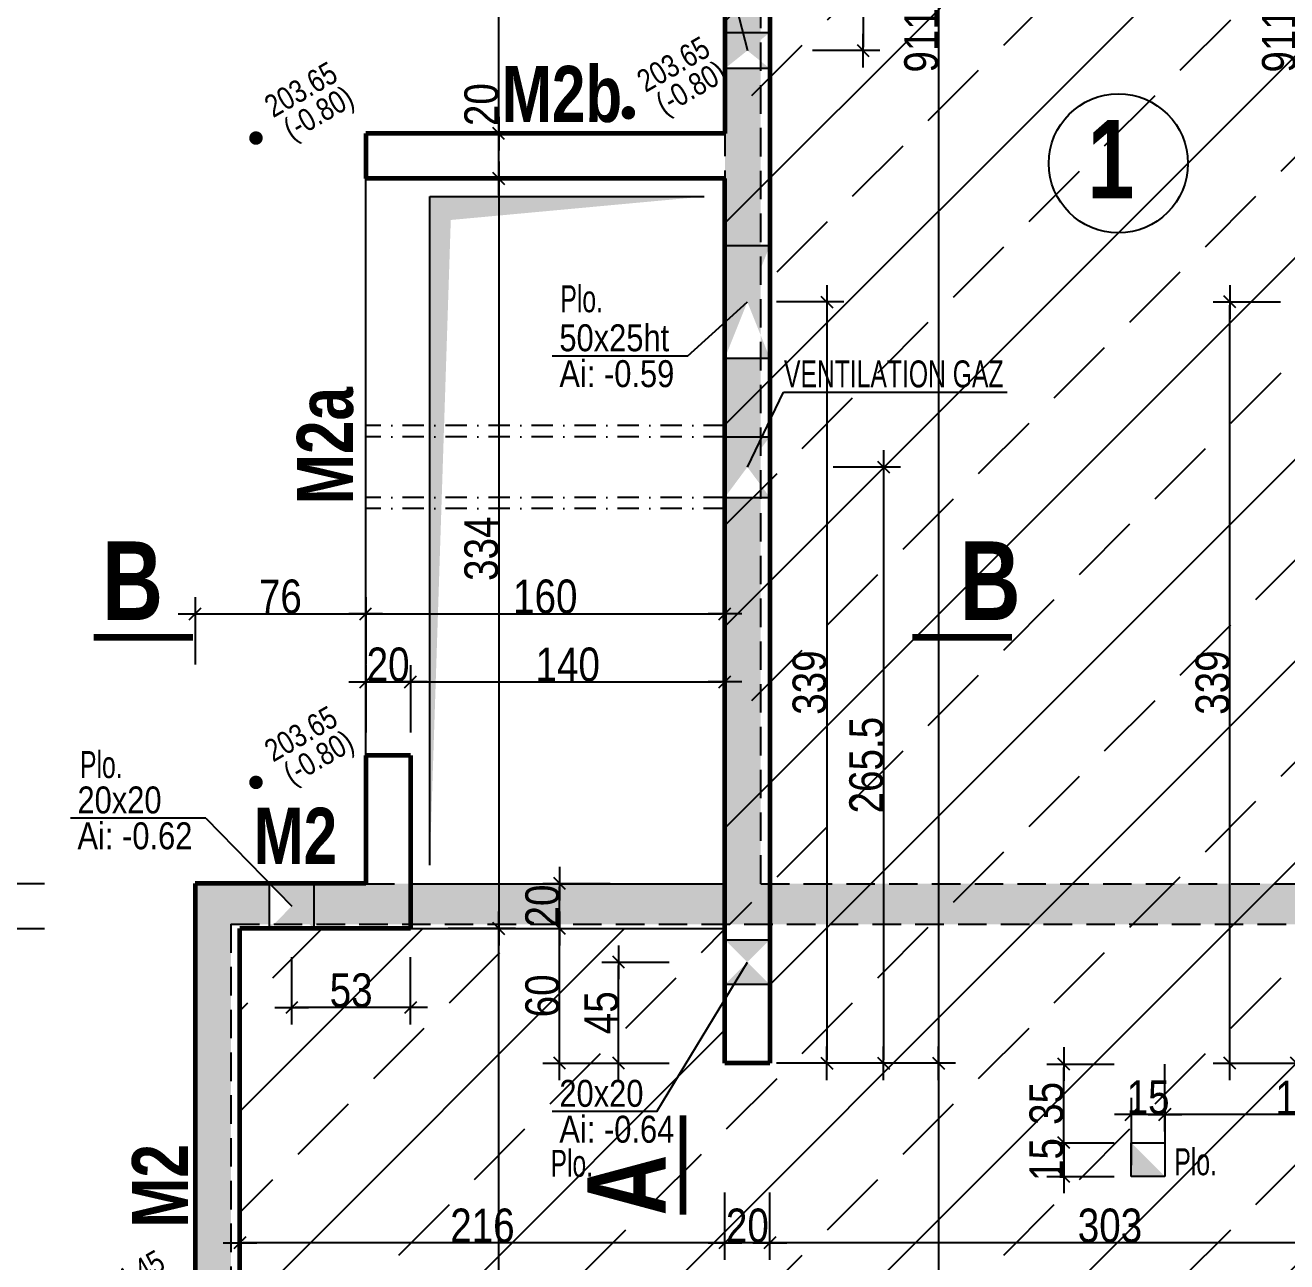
# Model space of a CAD drawing. Header units: centimetres. Extents: x 38820 to 82487, y -36363 to -12804.
# Drawn here: x 47631 to 48193, y -24452 to -23901 of the extents above; entities that cross this region are included whole.
import ezdxf
from ezdxf.enums import TextEntityAlignment as Align

# ---------------------------------------------------------------- set-up
doc = ezdxf.new("R2010")
doc.units = ezdxf.units.CM
doc.header["$LTSCALE"] = 0.5
doc.linetypes.add('CACHEX2', pattern=[19.05, 12.7, -6.35])
doc.linetypes.add('TIRETPT2', pattern=[12.7, 6.35, -3.175, 0, -3.175])
doc.layers.get('DEFPOINTS').update_dxf_attribs({"linetype": 'CONTINUOUS'})
for name, color, linetype in [('01_cote_gen', 4, 'CONTINUOUS'), ('01_linteaux', 2, 'CONTINUOUS'), ('01_murs_sup', 2, 'CACHEX2'), ('01_poch_BN', 9, 'CONTINUOUS'), ('01_resv', 32, 'CONTINUOUS'), ('01_texte', 230, 'CONTINUOUS'), ('AA_COTES', 2, 'CONTINUOUS')]:
    doc.layers.add(name, color=color, linetype=linetype)
doc.layers.add('01_murs_coup', color=5, linetype='CONTINUOUS', lineweight=60)
doc.styles.add('Arial Narrow', font='ARIALN.TTF')
doc.styles.add('impact', font='impact.ttf')
doc.styles.add('MATTE_TXT', font='arial.ttf')
doc.styles.add('STYLE2', font='ARIALN.TTF')
doc.dimstyles.new('JB50', dxfattribs={"dimscale": 0.1, "dimtxt": 150, "dimasz": 15, "dimexe": 0.1, "dimexo": 0.1, "dimgap": 0.09, "dimtad": 1, "dimdec": 1, "dimdsep": 46, "dimtxsty": 'STYLE2', "dimblk1": 'BOND_G', "dimblk2": 'BOND_D', "dimsah": 1, "dimcen": 1.5, "dimdle": 0.01, "dimse1": 1, "dimse2": 1, "dimclrd": 4, "dimclre": 2, "dimclrt": 6, "dimazin": 2, "dimtfac": 2.333333, "dimtdec": 1, "dimtix": 1, "dimtmove": 2, "dimatfit": 3, "dimldrblk": 'BOND_G', "dimfxl": 1, "dimtolj": 1, "dimtzin": 0, "dimarcsym": 0})

# ---------------------------------------------------------------- blocks, each defined once
blk = doc.blocks.new('BOND_G')
at = {"layer": 'AA_COTES', "color": 0}
for p, q in [((0, -5), (0, 15)), ((5, 0), (-5, 0)), ((1.77, 1.77), (-1.77, -1.77))]:
    blk.add_line(p, q, dxfattribs=at)
blk = doc.blocks.new('BOND_D')
at = {"layer": 'AA_COTES', "color": 0}
for p, q in [((0, 5), (0, -15)), ((5, 0), (-5, 0)), ((-1.77, -1.77), (1.77, 1.77))]:
    blk.add_line(p, q, dxfattribs=at)
blk = doc.blocks.new('*D758')
at = {"layer": '01_cote_gen', "color": 4, "lineweight": -2, "transparency": 16777216}
blk.add_line((48264.13, -24443.32), (47964.14, -24443.32), dxfattribs=at)
at = {"layer": 'DEFPOINTS', "color": 0}
for p in [(47962.64, -24363.31), (48265.63, -24363.31), (47962.64, -24443.32)]:
    blk.add_point(p, dxfattribs=at)
at = {"layer": '01_cote_gen', "color": 4, "lineweight": -2, "transparency": 16777216, "xscale": 1.5, "yscale": 1.5, "zscale": 1.5, "rotation": 180}
blk.add_blockref('BOND_D', (47962.64, -24443.32), dxfattribs=at)
at = {"layer": '01_cote_gen', "color": 4, "lineweight": -2, "transparency": 16777216, "xscale": 1.5, "yscale": 1.5, "zscale": 1.5}
blk.add_blockref('BOND_G', (48265.63, -24443.32), dxfattribs=at)
at = {"layer": '01_cote_gen', "color": 6, "transparency": 16777216, "insert": (48114.13, -24435.65), "char_height": 15, "attachment_point": 5, "style": 'STYLE2'}
blk.add_mtext('\\A1;303', dxfattribs=at)
blk = doc.blocks.new('*D759')
at = {"layer": '01_cote_gen', "color": 4, "lineweight": -2, "transparency": 16777216}
blk.add_line((47961.14, -24443.32), (47944.14, -24443.32), dxfattribs=at)
at = {"layer": 'DEFPOINTS', "color": 0}
for p in [(47942.64, -24363.31), (47962.64, -24363.31), (47942.64, -24443.32)]:
    blk.add_point(p, dxfattribs=at)
at = {"layer": '01_cote_gen', "color": 4, "lineweight": -2, "transparency": 16777216, "xscale": 1.5, "yscale": 1.5, "zscale": 1.5, "rotation": 180}
blk.add_blockref('BOND_D', (47942.64, -24443.32), dxfattribs=at)
at = {"layer": '01_cote_gen', "color": 4, "lineweight": -2, "transparency": 16777216, "xscale": 1.5, "yscale": 1.5, "zscale": 1.5}
blk.add_blockref('BOND_G', (47962.64, -24443.32), dxfattribs=at)
at = {"layer": '01_cote_gen', "color": 6, "transparency": 16777216, "insert": (47952.64, -24435.65), "char_height": 15, "attachment_point": 5, "style": 'STYLE2'}
blk.add_mtext('\\A1;20', dxfattribs=at)
blk = doc.blocks.new('*D760')
at = {"layer": '01_cote_gen', "color": 4, "lineweight": -2, "transparency": 16777216}
blk.add_line((47941.14, -24443.32), (47728.14, -24443.32), dxfattribs=at)
at = {"layer": 'DEFPOINTS', "color": 0}
for p in [(47942.64, -24363.31), (47726.64, -24424.22), (47726.64, -24443.32)]:
    blk.add_point(p, dxfattribs=at)
at = {"layer": '01_cote_gen', "color": 4, "lineweight": -2, "transparency": 16777216, "xscale": 1.5, "yscale": 1.5, "zscale": 1.5, "rotation": 180}
blk.add_blockref('BOND_D', (47726.64, -24443.32), dxfattribs=at)
at = {"layer": '01_cote_gen', "color": 4, "lineweight": -2, "transparency": 16777216, "xscale": 1.5, "yscale": 1.5, "zscale": 1.5}
blk.add_blockref('BOND_G', (47942.64, -24443.32), dxfattribs=at)
at = {"layer": '01_cote_gen', "color": 6, "transparency": 16777216, "insert": (47834.64, -24435.65), "char_height": 15, "attachment_point": 5, "style": 'STYLE2'}
blk.add_mtext('\\A1;216', dxfattribs=at)
blk = doc.blocks.new('*D794')
at = {"layer": '01_cote_gen', "color": 4, "lineweight": -2, "transparency": 16777216}
blk.add_line((47556, -24990.87), (47556, -24284.89), dxfattribs=at)
at = {"layer": 'DEFPOINTS', "color": 0}
for p in [(47556, -24283.39), (47706.64, -24283.39), (47579.4, -24992.37)]:
    blk.add_point(p, dxfattribs=at)
at = {"layer": '01_cote_gen', "color": 4, "lineweight": -2, "transparency": 16777216, "xscale": 1.5, "yscale": 1.5, "zscale": 1.5}
for name, p, rotation in [('BOND_D', (47556, -24283.39), 90), ('BOND_G', (47556, -24992.37), 270)]:
    blk.add_blockref(name, p, dxfattribs=dict(at, rotation=rotation))
at = {"layer": '01_cote_gen', "color": 6, "transparency": 16777216, "insert": (47548.33, -24637.88), "char_height": 15, "attachment_point": 5, "rotation": 90, "style": 'STYLE2'}
blk.add_mtext('\\A1;709', dxfattribs=at)
blk = doc.blocks.new('*D795')
at = {"layer": '01_cote_gen', "color": 4, "lineweight": -2, "transparency": 16777216}
blk.add_line((47556, -24281.81), (47556, -23950.81), dxfattribs=at)
at = {"layer": 'DEFPOINTS', "color": 0}
for p in [(47556, -23949.31), (47823.5, -23949.31), (47802.64, -24283.31)]:
    blk.add_point(p, dxfattribs=at)
at = {"layer": '01_cote_gen', "color": 4, "lineweight": -2, "transparency": 16777216, "xscale": 1.5, "yscale": 1.5, "zscale": 1.5}
for name, p, rotation in [('BOND_D', (47556, -23949.31), 90), ('BOND_G', (47556, -24283.31), 270)]:
    blk.add_blockref(name, p, dxfattribs=dict(at, rotation=rotation))
at = {"layer": '01_cote_gen', "color": 6, "transparency": 16777216, "insert": (47548.33, -24116.31), "char_height": 15, "attachment_point": 5, "rotation": 90, "style": 'STYLE2'}
blk.add_mtext('\\A1;334', dxfattribs=at)
blk = doc.blocks.new('*D797')
at = {"layer": '01_cote_gen', "color": 4, "lineweight": -2, "transparency": 16777216}
blk.add_line((47841.87, -24990.87), (47841.87, -24304.81), dxfattribs=at)
at = {"layer": 'DEFPOINTS', "color": 0}
for p in [(47802.64, -24303.31), (47841.87, -24303.31), (47835.89, -24992.37)]:
    blk.add_point(p, dxfattribs=at)
at = {"layer": '01_cote_gen', "color": 4, "lineweight": -2, "transparency": 16777216, "xscale": 1.5, "yscale": 1.5, "zscale": 1.5}
for name, p, rotation in [('BOND_D', (47841.87, -24303.31), 90), ('BOND_G', (47841.87, -24992.37), 270)]:
    blk.add_blockref(name, p, dxfattribs=dict(at, rotation=rotation))
at = {"layer": '01_cote_gen', "color": 6, "transparency": 16777216, "insert": (47834.2, -24647.84), "char_height": 15, "attachment_point": 5, "rotation": 90, "style": 'STYLE2'}
blk.add_mtext('\\A1;689.1', dxfattribs=at)
blk = doc.blocks.new('*D798')
at = {"layer": '01_cote_gen', "color": 4, "lineweight": -2, "transparency": 16777216}
blk.add_line((47841.87, -23967.81), (47841.87, -23950.81), dxfattribs=at)
at = {"layer": 'DEFPOINTS', "color": 0}
for p in [(47841.87, -23949.31), (47872.64, -23949.31), (47872.64, -23969.31)]:
    blk.add_point(p, dxfattribs=at)
at = {"layer": '01_cote_gen', "color": 4, "lineweight": -2, "transparency": 16777216, "xscale": 1.5, "yscale": 1.5, "zscale": 1.5}
for name, p, rotation in [('BOND_D', (47841.87, -23949.31), 90), ('BOND_G', (47841.87, -23969.31), 270)]:
    blk.add_blockref(name, p, dxfattribs=dict(at, rotation=rotation))
at = {"layer": '01_cote_gen', "color": 6, "transparency": 16777216, "insert": (47834.2, -23936.43), "char_height": 15, "attachment_point": 5, "rotation": 90, "style": 'STYLE2'}
blk.add_mtext('\\A1;20', dxfattribs=at)
blk = doc.blocks.new('*D799')
at = {"layer": '01_cote_gen', "color": 4, "lineweight": -2, "transparency": 16777216}
blk.add_line((47841.87, -23970.81), (47841.87, -24301.81), dxfattribs=at)
at = {"layer": 'DEFPOINTS', "color": 0}
for p in [(47821.28, -23969.31), (47834.37, -24303.31), (47841.87, -24303.31)]:
    blk.add_point(p, dxfattribs=at)
at = {"layer": '01_cote_gen', "color": 4, "lineweight": -2, "transparency": 16777216, "xscale": 1.5, "yscale": 1.5, "zscale": 1.5}
for name, p, rotation in [('BOND_G', (47841.87, -23969.31), 90), ('BOND_D', (47841.87, -24303.31), 270)]:
    blk.add_blockref(name, p, dxfattribs=dict(at, rotation=rotation))
at = {"layer": '01_cote_gen', "color": 6, "transparency": 16777216, "insert": (47834.2, -24134.18), "char_height": 15, "attachment_point": 5, "rotation": 90, "style": 'STYLE2'}
blk.add_mtext('\\A1;334', dxfattribs=at)
blk = doc.blocks.new('*D800')
at = {"layer": '01_cote_gen', "color": 4, "lineweight": -2, "transparency": 16777216}
blk.add_line((47617.15, -24301.81), (47617.15, -24284.81), dxfattribs=at)
at = {"layer": 'DEFPOINTS', "color": 0}
for p in [(47617.15, -24283.31), (47750.94, -24283.31), (47764.64, -24303.31)]:
    blk.add_point(p, dxfattribs=at)
at = {"layer": '01_cote_gen', "color": 4, "lineweight": -2, "transparency": 16777216, "xscale": 1.5, "yscale": 1.5, "zscale": 1.5}
for name, p, rotation in [('BOND_D', (47617.15, -24283.31), 90), ('BOND_G', (47617.15, -24303.31), 270)]:
    blk.add_blockref(name, p, dxfattribs=dict(at, rotation=rotation))
at = {"layer": '01_cote_gen', "color": 6, "transparency": 16777216, "insert": (47609.48, -24293.31), "char_height": 15, "attachment_point": 5, "rotation": 90, "style": 'STYLE2'}
blk.add_mtext('\\A1;20', dxfattribs=at)
blk = doc.blocks.new('*D801')
at = {"layer": '01_cote_gen', "color": 4, "lineweight": -2, "transparency": 16777216}
blk.add_line((47869.02, -24361.81), (47869.02, -24304.81), dxfattribs=at)
at = {"layer": 'DEFPOINTS', "color": 0}
for p in [(47864.37, -24303.31), (47869.02, -24303.31), (47942.64, -24363.31)]:
    blk.add_point(p, dxfattribs=at)
at = {"layer": '01_cote_gen', "color": 4, "lineweight": -2, "transparency": 16777216, "xscale": 1.5, "yscale": 1.5, "zscale": 1.5}
for name, p, rotation in [('BOND_D', (47869.02, -24303.31), 90), ('BOND_G', (47869.02, -24363.31), 270)]:
    blk.add_blockref(name, p, dxfattribs=dict(at, rotation=rotation))
at = {"layer": '01_cote_gen', "color": 6, "transparency": 16777216, "insert": (47861.35, -24333.31), "char_height": 15, "attachment_point": 5, "rotation": 90, "style": 'STYLE2'}
blk.add_mtext('\\A1;60', dxfattribs=at)
blk = doc.blocks.new('*D803')
at = {"layer": '01_cote_gen', "color": 4, "lineweight": -2, "transparency": 16777216}
blk.add_line((48037.76, -23453.81), (48037.76, -24361.81), dxfattribs=at)
at = {"layer": 'DEFPOINTS', "color": 0}
for p in [(48015.26, -23452.31), (47962.64, -24363.31), (48037.76, -24363.31)]:
    blk.add_point(p, dxfattribs=at)
at = {"layer": '01_cote_gen', "color": 4, "lineweight": -2, "transparency": 16777216, "xscale": 1.5, "yscale": 1.5, "zscale": 1.5}
for name, p, rotation in [('BOND_G', (48037.76, -23452.31), 90), ('BOND_D', (48037.76, -24363.31), 270)]:
    blk.add_blockref(name, p, dxfattribs=dict(at, rotation=rotation))
at = {"layer": '01_cote_gen', "color": 6, "transparency": 16777216, "insert": (48030.09, -23907.81), "char_height": 15, "attachment_point": 5, "rotation": 90, "style": 'STYLE2'}
blk.add_mtext('\\A1;911', dxfattribs=at)
blk = doc.blocks.new('*D804')
at = {"layer": '01_cote_gen', "color": 4, "lineweight": -2, "transparency": 16777216}
blk.add_line((48037.76, -24364.81), (48037.76, -24990.87), dxfattribs=at)
at = {"layer": 'DEFPOINTS', "color": 0}
for p in [(48015.26, -24363.31), (48015.26, -24992.37), (48037.76, -24992.37)]:
    blk.add_point(p, dxfattribs=at)
at = {"layer": '01_cote_gen', "color": 4, "lineweight": -2, "transparency": 16777216, "xscale": 1.5, "yscale": 1.5, "zscale": 1.5}
for name, p, rotation in [('BOND_G', (48037.76, -24363.31), 90), ('BOND_D', (48037.76, -24992.37), 270)]:
    blk.add_blockref(name, p, dxfattribs=dict(at, rotation=rotation))
at = {"layer": '01_cote_gen', "color": 6, "transparency": 16777216, "insert": (48030.09, -24677.84), "char_height": 15, "attachment_point": 5, "rotation": 90, "style": 'STYLE2'}
blk.add_mtext('\\A1;629.1', dxfattribs=at)
blk = doc.blocks.new('*D805')
at = {"layer": '01_cote_gen', "color": 4, "lineweight": -2, "transparency": 16777216}
blk.add_line((48197.13, -24361.81), (48197.13, -23453.81), dxfattribs=at)
at = {"layer": 'DEFPOINTS', "color": 0}
for p in [(48197.13, -23452.31), (48236.53, -23452.31), (48265.63, -24363.31)]:
    blk.add_point(p, dxfattribs=at)
at = {"layer": '01_cote_gen', "color": 4, "lineweight": -2, "transparency": 16777216, "xscale": 1.5, "yscale": 1.5, "zscale": 1.5}
for name, p, rotation in [('BOND_D', (48197.13, -23452.31), 90), ('BOND_G', (48197.13, -24363.31), 270)]:
    blk.add_blockref(name, p, dxfattribs=dict(at, rotation=rotation))
at = {"layer": '01_cote_gen', "color": 6, "transparency": 16777216, "insert": (48189.46, -23907.81), "char_height": 15, "attachment_point": 5, "rotation": 90, "style": 'STYLE2'}
blk.add_mtext('\\A1;911', dxfattribs=at)
blk = doc.blocks.new('*D903')
at = {"layer": '01_cote_gen', "color": 4, "lineweight": -2, "transparency": 16777216}
blk.add_line((47784.14, -24193.48), (47801.14, -24193.48), dxfattribs=at)
at = {"layer": 'DEFPOINTS', "color": 0}
for p in [(47782.64, -24185.7), (47802.64, -24193.48), (47802.64, -24290.99)]:
    blk.add_point(p, dxfattribs=at)
at = {"layer": '01_cote_gen', "color": 4, "lineweight": -2, "transparency": 16777216, "xscale": 1.5, "yscale": 1.5, "zscale": 1.5, "rotation": 180}
blk.add_blockref('BOND_G', (47782.64, -24193.48), dxfattribs=at)
at = {"layer": '01_cote_gen', "color": 4, "lineweight": -2, "transparency": 16777216, "xscale": 1.5, "yscale": 1.5, "zscale": 1.5}
blk.add_blockref('BOND_D', (47802.64, -24193.48), dxfattribs=at)
at = {"layer": '01_cote_gen', "color": 6, "transparency": 16777216, "insert": (47792.64, -24185.81), "char_height": 15, "attachment_point": 5, "style": 'STYLE2'}
blk.add_mtext('\\A1;20', dxfattribs=at)
blk = doc.blocks.new('*D904')
at = {"layer": '01_cote_gen', "color": 4, "lineweight": -2, "transparency": 16777216}
blk.add_line((47804.14, -24193.48), (47941.13, -24193.48), dxfattribs=at)
at = {"layer": 'DEFPOINTS', "color": 0}
for p in [(47942.63, -24193.48), (47802.64, -24200.98), (47942.63, -24207.02)]:
    blk.add_point(p, dxfattribs=at)
at = {"layer": '01_cote_gen', "color": 4, "lineweight": -2, "transparency": 16777216, "xscale": 1.5, "yscale": 1.5, "zscale": 1.5, "rotation": 180}
blk.add_blockref('BOND_G', (47802.64, -24193.48), dxfattribs=at)
at = {"layer": '01_cote_gen', "color": 4, "lineweight": -2, "transparency": 16777216, "xscale": 1.5, "yscale": 1.5, "zscale": 1.5}
blk.add_blockref('BOND_D', (47942.63, -24193.48), dxfattribs=at)
at = {"layer": '01_cote_gen', "color": 6, "transparency": 16777216, "insert": (47872.63, -24185.81), "char_height": 15, "attachment_point": 5, "style": 'STYLE2'}
blk.add_mtext('\\A1;140', dxfattribs=at)
blk = doc.blocks.new('*D905')
at = {"layer": '01_cote_gen', "color": 4, "lineweight": -2, "transparency": 16777216}
blk.add_line((47708.14, -24163.2), (47781.14, -24163.2), dxfattribs=at)
at = {"layer": 'DEFPOINTS', "color": 0}
for p in [(47782.64, -24163.2), (47782.64, -24541.24), (47706.64, -24605)]:
    blk.add_point(p, dxfattribs=at)
at = {"layer": '01_cote_gen', "color": 4, "lineweight": -2, "transparency": 16777216, "xscale": 1.5, "yscale": 1.5, "zscale": 1.5, "rotation": 180}
blk.add_blockref('BOND_G', (47706.64, -24163.2), dxfattribs=at)
at = {"layer": '01_cote_gen', "color": 4, "lineweight": -2, "transparency": 16777216, "xscale": 1.5, "yscale": 1.5, "zscale": 1.5}
blk.add_blockref('BOND_D', (47782.64, -24163.2), dxfattribs=at)
at = {"layer": '01_cote_gen', "color": 6, "transparency": 16777216, "insert": (47744.64, -24155.53), "char_height": 15, "attachment_point": 5, "style": 'STYLE2'}
blk.add_mtext('\\A1;76', dxfattribs=at)
blk = doc.blocks.new('*D948')
at = {"layer": '01_cote_gen', "color": 4, "lineweight": -2, "transparency": 16777216}
blk.add_line((47869.02, -24301.81), (47869.02, -24284.81), dxfattribs=at)
at = {"layer": 'DEFPOINTS', "color": 0}
for p in [(47639.65, -24283.31), (47869.02, -24283.31), (47639.65, -24303.31)]:
    blk.add_point(p, dxfattribs=at)
at = {"layer": '01_cote_gen', "color": 4, "lineweight": -2, "transparency": 16777216, "xscale": 1.5, "yscale": 1.5, "zscale": 1.5}
for name, p, rotation in [('BOND_D', (47869.02, -24283.31), 90), ('BOND_G', (47869.02, -24303.31), 270)]:
    blk.add_blockref(name, p, dxfattribs=dict(at, rotation=rotation))
at = {"layer": '01_cote_gen', "color": 6, "transparency": 16777216, "insert": (47861.35, -24293.31), "char_height": 15, "attachment_point": 5, "rotation": 90, "style": 'STYLE2'}
blk.add_mtext('\\A1;20', dxfattribs=at)
blk = doc.blocks.new('*D957')
at = {"layer": '01_cote_gen', "color": 4, "lineweight": -2, "transparency": 16777216}
blk.add_line((47586.9, -24281.81), (47586.9, -24227.81), dxfattribs=at)
at = {"layer": 'DEFPOINTS', "color": 0}
for p in [(47586.9, -24226.31), (47782.64, -24226.31), (47639.65, -24283.31)]:
    blk.add_point(p, dxfattribs=at)
at = {"layer": '01_cote_gen', "color": 4, "lineweight": -2, "transparency": 16777216, "xscale": 1.5, "yscale": 1.5, "zscale": 1.5}
for name, p, rotation in [('BOND_D', (47586.9, -24226.31), 90), ('BOND_G', (47586.9, -24283.31), 270)]:
    blk.add_blockref(name, p, dxfattribs=dict(at, rotation=rotation))
at = {"layer": '01_cote_gen', "color": 6, "transparency": 16777216, "insert": (47579.27, -24254.81), "char_height": 15, "attachment_point": 5, "rotation": 90, "style": 'STYLE2'}
blk.add_mtext('\\A1;57', dxfattribs=at)
blk = doc.blocks.new('*D958')
at = {"layer": '01_cote_gen', "color": 4, "lineweight": -2, "transparency": 16777216}
blk.add_line((47586.9, -24224.81), (47586.9, -23970.81), dxfattribs=at)
at = {"layer": 'DEFPOINTS', "color": 0}
for p in [(47586.9, -23969.31), (47782.64, -23969.31), (47782.64, -24226.31)]:
    blk.add_point(p, dxfattribs=at)
at = {"layer": '01_cote_gen', "color": 4, "lineweight": -2, "transparency": 16777216, "xscale": 1.5, "yscale": 1.5, "zscale": 1.5}
for name, p, rotation in [('BOND_D', (47586.9, -23969.31), 90), ('BOND_G', (47586.9, -24226.31), 270)]:
    blk.add_blockref(name, p, dxfattribs=dict(at, rotation=rotation))
at = {"layer": '01_cote_gen', "color": 6, "transparency": 16777216, "insert": (47579.24, -24097.81), "char_height": 15, "attachment_point": 5, "rotation": 90, "style": 'STYLE2'}
blk.add_mtext('\\A1;257', dxfattribs=at)
blk = doc.blocks.new('*D959')
at = {"layer": '01_cote_gen', "color": 4, "lineweight": -2, "transparency": 16777216}
blk.add_line((47586.9, -23967.81), (47586.9, -23950.81), dxfattribs=at)
at = {"layer": 'DEFPOINTS', "color": 0}
for p in [(47586.9, -23949.31), (47782.64, -23949.31), (47782.64, -23969.31)]:
    blk.add_point(p, dxfattribs=at)
at = {"layer": '01_cote_gen', "color": 4, "lineweight": -2, "transparency": 16777216, "xscale": 1.5, "yscale": 1.5, "zscale": 1.5}
for name, p, rotation in [('BOND_D', (47586.9, -23949.31), 90), ('BOND_G', (47586.9, -23969.31), 270)]:
    blk.add_blockref(name, p, dxfattribs=dict(at, rotation=rotation))
at = {"layer": '01_cote_gen', "color": 6, "transparency": 16777216, "insert": (47579.24, -23959.31), "char_height": 15, "attachment_point": 5, "rotation": 90, "style": 'STYLE2'}
blk.add_mtext('\\A1;20', dxfattribs=at)
blk = doc.blocks.new('*D1026')
at = {"layer": '01_cote_gen', "color": 4, "lineweight": -2, "transparency": 16777216}
blk.add_line((47841.87, -23947.81), (47841.87, -23433.78), dxfattribs=at)
at = {"layer": 'DEFPOINTS', "color": 0}
for p in [(47841.87, -23432.28), (47864.37, -23432.28), (47885.56, -23949.31)]:
    blk.add_point(p, dxfattribs=at)
at = {"layer": '01_cote_gen', "color": 4, "lineweight": -2, "transparency": 16777216, "xscale": 1.5, "yscale": 1.5, "zscale": 1.5}
for name, p, rotation in [('BOND_D', (47841.87, -23432.28), 90), ('BOND_G', (47841.87, -23949.31), 270)]:
    blk.add_blockref(name, p, dxfattribs=dict(at, rotation=rotation))
at = {"layer": '01_cote_gen', "color": 6, "transparency": 16777216, "insert": (47834.2, -23690.79), "char_height": 15, "attachment_point": 5, "rotation": 90, "style": 'STYLE2'}
blk.add_mtext('\\A1;517', dxfattribs=at)
blk = doc.blocks.new('*D1039')
at = {"layer": '01_cote_gen', "color": 4, "lineweight": -2, "transparency": 16777216}
blk.add_line((47586.9, -24491.11), (47586.9, -24284.89), dxfattribs=at)
at = {"layer": 'DEFPOINTS', "color": 0}
for p in [(47586.9, -24283.39), (47706.63, -24283.39), (47706.64, -24492.61)]:
    blk.add_point(p, dxfattribs=at)
at = {"layer": '01_cote_gen', "color": 4, "lineweight": -2, "transparency": 16777216, "xscale": 1.5, "yscale": 1.5, "zscale": 1.5}
for name, p, rotation in [('BOND_D', (47586.9, -24283.39), 90), ('BOND_G', (47586.9, -24492.61), 270)]:
    blk.add_blockref(name, p, dxfattribs=dict(at, rotation=rotation))
at = {"layer": '01_cote_gen', "color": 6, "transparency": 16777216, "insert": (47579.24, -24388), "char_height": 15, "attachment_point": 5, "rotation": 90, "style": 'STYLE2'}
blk.add_mtext('\\A1;209.2', dxfattribs=at)
blk = doc.blocks.new('*D1107')
at = {"layer": '01_cote_gen', "color": 4, "lineweight": -2, "transparency": 16777216}
blk.add_line((48004.15, -23453.81), (48004.15, -23910.84), dxfattribs=at)
at = {"layer": 'DEFPOINTS', "color": 0}
for p in [(47998.96, -23452.31), (47952.64, -23912.34), (48004.15, -23912.34)]:
    blk.add_point(p, dxfattribs=at)
at = {"layer": '01_cote_gen', "color": 4, "lineweight": -2, "transparency": 16777216, "xscale": 1.5, "yscale": 1.5, "zscale": 1.5}
for name, p, rotation in [('BOND_G', (48004.15, -23452.31), 90), ('BOND_D', (48004.15, -23912.34), 270)]:
    blk.add_blockref(name, p, dxfattribs=dict(at, rotation=rotation))
at = {"layer": '01_cote_gen', "color": 6, "transparency": 16777216, "insert": (47996.48, -23682.33), "char_height": 15, "attachment_point": 5, "rotation": 90, "style": 'STYLE2'}
blk.add_mtext('\\A1;460', dxfattribs=at)
blk = doc.blocks.new('*D1110')
at = {"layer": '01_cote_gen', "color": 4, "lineweight": -2, "transparency": 16777216}
blk.add_line((47988.06, -24025.81), (47988.06, -24361.81), dxfattribs=at)
at = {"layer": 'DEFPOINTS', "color": 0}
for p in [(47952.63, -24024.31), (47962.64, -24363.31), (47988.06, -24363.31)]:
    blk.add_point(p, dxfattribs=at)
at = {"layer": '01_cote_gen', "color": 4, "lineweight": -2, "transparency": 16777216, "xscale": 1.5, "yscale": 1.5, "zscale": 1.5}
for name, p, rotation in [('BOND_G', (47988.06, -24024.31), 90), ('BOND_D', (47988.06, -24363.31), 270)]:
    blk.add_blockref(name, p, dxfattribs=dict(at, rotation=rotation))
at = {"layer": '01_cote_gen', "color": 6, "transparency": 16777216, "insert": (47980.39, -24193.81), "char_height": 15, "attachment_point": 5, "rotation": 90, "style": 'STYLE2'}
blk.add_mtext('\\A1;339', dxfattribs=at)
blk = doc.blocks.new('*D1111')
at = {"layer": '01_cote_gen', "color": 4, "lineweight": -2, "transparency": 16777216}
blk.add_line((48013.3, -24099.31), (48013.3, -24361.81), dxfattribs=at)
at = {"layer": 'DEFPOINTS', "color": 0}
for p in [(47952.64, -24097.81), (47980.56, -24363.31), (48013.3, -24363.31)]:
    blk.add_point(p, dxfattribs=at)
at = {"layer": '01_cote_gen', "color": 4, "lineweight": -2, "transparency": 16777216, "xscale": 1.5, "yscale": 1.5, "zscale": 1.5}
for name, p, rotation in [('BOND_G', (48013.3, -24097.81), 90), ('BOND_D', (48013.3, -24363.31), 270)]:
    blk.add_blockref(name, p, dxfattribs=dict(at, rotation=rotation))
at = {"layer": '01_cote_gen', "color": 6, "transparency": 16777216, "insert": (48005.64, -24230.56), "char_height": 15, "attachment_point": 5, "rotation": 90, "style": 'STYLE2'}
blk.add_mtext('\\A1;265.5', dxfattribs=at)
blk = doc.blocks.new('*D1112')
at = {"layer": '01_cote_gen', "color": 4, "lineweight": -2, "transparency": 16777216}
blk.add_line((47895.31, -24361.81), (47895.31, -24319.81), dxfattribs=at)
at = {"layer": 'DEFPOINTS', "color": 0}
for p in [(47895.31, -24318.31), (47952.64, -24318.31), (47954.05, -24363.31)]:
    blk.add_point(p, dxfattribs=at)
at = {"layer": '01_cote_gen', "color": 4, "lineweight": -2, "transparency": 16777216, "xscale": 1.5, "yscale": 1.5, "zscale": 1.5}
for name, p, rotation in [('BOND_D', (47895.31, -24318.31), 90), ('BOND_G', (47895.31, -24363.31), 270)]:
    blk.add_blockref(name, p, dxfattribs=dict(at, rotation=rotation))
at = {"layer": '01_cote_gen', "color": 6, "transparency": 16777216, "insert": (47887.67, -24340.81), "char_height": 15, "attachment_point": 5, "rotation": 90, "style": 'STYLE2'}
blk.add_mtext('\\A1;45', dxfattribs=at)
blk = doc.blocks.new('*D1113')
at = {"layer": '01_cote_gen', "color": 4, "lineweight": -2, "transparency": 16777216}
blk.add_line((48167.53, -24361.81), (48167.53, -24025.79), dxfattribs=at)
at = {"layer": 'DEFPOINTS', "color": 0}
for p in [(48167.53, -24024.29), (48214.03, -24024.29), (48203.91, -24363.31)]:
    blk.add_point(p, dxfattribs=at)
at = {"layer": '01_cote_gen', "color": 4, "lineweight": -2, "transparency": 16777216, "xscale": 1.5, "yscale": 1.5, "zscale": 1.5}
for name, p, rotation in [('BOND_D', (48167.53, -24024.29), 90), ('BOND_G', (48167.53, -24363.31), 270)]:
    blk.add_blockref(name, p, dxfattribs=dict(at, rotation=rotation))
at = {"layer": '01_cote_gen', "color": 6, "transparency": 16777216, "insert": (48159.86, -24193.8), "char_height": 15, "attachment_point": 5, "rotation": 90, "style": 'STYLE2'}
blk.add_mtext('\\A1;339', dxfattribs=at)
blk = doc.blocks.new('*D1115')
at = {"layer": '01_cote_gen', "color": 4, "lineweight": -2, "transparency": 16777216}
blk.add_line((47801.14, -24338.55), (47751.18, -24338.55), dxfattribs=at)
at = {"layer": 'DEFPOINTS', "color": 0}
for p in [(47749.68, -24293.5), (47802.64, -24303.31), (47749.68, -24338.55)]:
    blk.add_point(p, dxfattribs=at)
at = {"layer": '01_cote_gen', "color": 4, "lineweight": -2, "transparency": 16777216, "xscale": 1.5, "yscale": 1.5, "zscale": 1.5, "rotation": 180}
blk.add_blockref('BOND_D', (47749.68, -24338.55), dxfattribs=at)
at = {"layer": '01_cote_gen', "color": 4, "lineweight": -2, "transparency": 16777216, "xscale": 1.5, "yscale": 1.5, "zscale": 1.5}
blk.add_blockref('BOND_G', (47802.64, -24338.55), dxfattribs=at)
at = {"layer": '01_cote_gen', "color": 6, "transparency": 16777216, "insert": (47776.16, -24330.88), "char_height": 15, "attachment_point": 5, "style": 'STYLE2'}
blk.add_mtext('\\A1;53', dxfattribs=at)
blk = doc.blocks.new('*D1116')
at = {"layer": '01_cote_gen', "color": 4, "lineweight": -2, "transparency": 16777216}
for p, q in [((48122.09, -24386.18), (48120.59, -24386.18)), ((48138.59, -24386.18), (48123.59, -24386.18)), ((48140.09, -24386.18), (48141.59, -24386.18))]:
    blk.add_line(p, q, dxfattribs=at)
at = {"layer": 'DEFPOINTS', "color": 0}
for p in [(48123.59, -24386.18), (48123.59, -24398.69), (48138.59, -24398.69)]:
    blk.add_point(p, dxfattribs=at)
at = {"layer": '01_cote_gen', "color": 4, "lineweight": -2, "transparency": 16777216, "xscale": 1.5, "yscale": 1.5, "zscale": 1.5}
blk.add_blockref('BOND_D', (48123.59, -24386.18), dxfattribs=at)
at = {"layer": '01_cote_gen', "color": 4, "lineweight": -2, "transparency": 16777216, "xscale": 1.5, "yscale": 1.5, "zscale": 1.5, "rotation": 180}
blk.add_blockref('BOND_G', (48138.59, -24386.18), dxfattribs=at)
at = {"layer": '01_cote_gen', "color": 6, "transparency": 16777216, "insert": (48131.09, -24378.51), "char_height": 15, "attachment_point": 5, "style": 'STYLE2'}
blk.add_mtext('\\A1;15', dxfattribs=at)
blk = doc.blocks.new('*D1117')
at = {"layer": '01_cote_gen', "color": 4, "lineweight": -2, "transparency": 16777216}
blk.add_line((48264.13, -24386.18), (48140.09, -24386.18), dxfattribs=at)
at = {"layer": 'DEFPOINTS', "color": 0}
for p in [(48265.63, -24363.31), (48138.59, -24386.18), (48138.59, -24393.68)]:
    blk.add_point(p, dxfattribs=at)
at = {"layer": '01_cote_gen', "color": 4, "lineweight": -2, "transparency": 16777216, "xscale": 1.5, "yscale": 1.5, "zscale": 1.5, "rotation": 180}
blk.add_blockref('BOND_D', (48138.59, -24386.18), dxfattribs=at)
at = {"layer": '01_cote_gen', "color": 4, "lineweight": -2, "transparency": 16777216, "xscale": 1.5, "yscale": 1.5, "zscale": 1.5}
blk.add_blockref('BOND_G', (48265.63, -24386.18), dxfattribs=at)
at = {"layer": '01_cote_gen', "color": 6, "transparency": 16777216, "insert": (48202.11, -24378.64), "char_height": 15, "attachment_point": 5, "style": 'STYLE2'}
blk.add_mtext('\\A1;127', dxfattribs=at)
blk = doc.blocks.new('*D1118')
at = {"layer": '01_cote_gen', "color": 4, "lineweight": -2, "transparency": 16777216}
blk.add_line((48093.56, -24397.19), (48093.56, -24365.18), dxfattribs=at)
at = {"layer": 'DEFPOINTS', "color": 0}
for p in [(48093.56, -24363.68), (48265.63, -24363.68), (48131.09, -24398.69)]:
    blk.add_point(p, dxfattribs=at)
at = {"layer": '01_cote_gen', "color": 4, "lineweight": -2, "transparency": 16777216, "xscale": 1.5, "yscale": 1.5, "zscale": 1.5}
for name, p, rotation in [('BOND_D', (48093.56, -24363.68), 90), ('BOND_G', (48093.56, -24398.69), 270)]:
    blk.add_blockref(name, p, dxfattribs=dict(at, rotation=rotation))
at = {"layer": '01_cote_gen', "color": 6, "transparency": 16777216, "insert": (48085.89, -24381.19), "char_height": 15, "attachment_point": 5, "rotation": 90, "style": 'STYLE2'}
blk.add_mtext('\\A1;35', dxfattribs=at)
blk = doc.blocks.new('*D1119')
at = {"layer": '01_cote_gen', "color": 4, "lineweight": -2, "transparency": 16777216}
for p, q in [((48093.56, -24397.19), (48093.56, -24395.69)), ((48093.56, -24398.69), (48093.56, -24413.69)), ((48093.56, -24415.19), (48093.56, -24416.69))]:
    blk.add_line(p, q, dxfattribs=at)
at = {"layer": 'DEFPOINTS', "color": 0}
for p in [(48101.06, -24398.69), (48093.56, -24413.69), (48123.59, -24413.69)]:
    blk.add_point(p, dxfattribs=at)
at = {"layer": '01_cote_gen', "color": 4, "lineweight": -2, "transparency": 16777216, "xscale": 1.5, "yscale": 1.5, "zscale": 1.5}
for name, p, rotation in [('BOND_G', (48093.56, -24398.69), 270), ('BOND_D', (48093.56, -24413.69), 90)]:
    blk.add_blockref(name, p, dxfattribs=dict(at, rotation=rotation))
at = {"layer": '01_cote_gen', "color": 6, "transparency": 16777216, "insert": (48085.89, -24406.19), "char_height": 15, "attachment_point": 5, "rotation": 90, "style": 'STYLE2'}
blk.add_mtext('\\A1;15', dxfattribs=at)
blk = doc.blocks.new('*D1282')
at = {"layer": '01_cote_gen', "color": 4, "lineweight": -2, "transparency": 16777216}
blk.add_line((47784.14, -24163.2), (47941.13, -24163.2), dxfattribs=at)
at = {"layer": 'DEFPOINTS', "color": 0}
for p in [(47942.63, -24163.2), (47782.64, -24170.7), (47942.63, -24176.16)]:
    blk.add_point(p, dxfattribs=at)
at = {"layer": '01_cote_gen', "color": 4, "lineweight": -2, "transparency": 16777216, "xscale": 1.5, "yscale": 1.5, "zscale": 1.5, "rotation": 180}
blk.add_blockref('BOND_G', (47782.64, -24163.2), dxfattribs=at)
at = {"layer": '01_cote_gen', "color": 4, "lineweight": -2, "transparency": 16777216, "xscale": 1.5, "yscale": 1.5, "zscale": 1.5}
blk.add_blockref('BOND_D', (47942.63, -24163.2), dxfattribs=at)
at = {"layer": '01_cote_gen', "color": 6, "transparency": 16777216, "insert": (47862.63, -24155.53), "char_height": 15, "attachment_point": 5, "style": 'STYLE2'}
blk.add_mtext('\\A1;160', dxfattribs=at)

msp = doc.modelspace()

# ---------------------------------------------------------------- hatches: boundary and pattern name
at = {"layer": '01_murs_sup'}
h = msp.add_hatch(dxfattribs=at)
h.set_pattern_fill('DASH', color=256, scale=2.5, angle=135)
h.set_pattern_definition([(135, (-19116.01, 5490.093), (-11.22532015, 9e-16), [7.9375, -7.9375])])
h.paths.add_polyline_path([(48345.631, -23432.383), (47942.631, -23432.383), (47942.631, -24283.387), (47706.634, -24283.387), (47706.634, -24754.349), (47722.634, -24754.349), (47722.634, -24301.39), (48344.628, -24301.39), (48344.631, -24283.387), (48323.631, -24283.387), (48323.631, -24159.371), (48361.631, -24159.371), (48361.631, -24141.371), (48305.631, -24141.371), (48305.631, -24283.387), (47958.631, -24283.387), (47958.631, -23448.383), (48345.631, -23448.383)])
at = {"layer": '01_poch_BN'}
h = msp.add_hatch(dxfattribs=at)
h.set_pattern_fill('ANSI33', color=256, scale=10)
h.paths.add_polyline_path([(48265.63, -23472.356), (48265.63, -23472.356), (48265.632, -23532.357), (48285.63, -23532.356), (48285.63, -23472.356), (48265.63, -23472.356), (48265.63, -23532.357), (48265.632, -23532.357), (48265.63, -23472.356), (48285.63, -23472.356), (48285.63, -23432.383), (47942.635, -23432.383), (47942.635, -23949.306), (47942.635, -23969.306), (47942.635, -23969.306), (47942.635, -23999.315), (47962.635, -23999.315), (47962.635, -24049.315), (47942.635, -24049.315), (47942.635, -24301.39), (48265.63, -24301.39)])
h.paths.add_polyline_path([(48545.63, -23472.356), (48285.631, -23472.356), (48285.631, -23532.356), (48285.63, -23646.361), (48545.63, -23646.361)])
h.paths.add_polyline_path([(48587.631, -23472.356), (48565.63, -23472.356), (48565.63, -23646.361), (48587.631, -23646.361)])
h.paths.add_polyline_path([(48605.631, -23472.356), (48587.631, -23472.356), (48587.631, -23646.361), (48605.631, -23646.361)])
h.paths.add_polyline_path([(48825.63, -23472.356), (48605.631, -23472.356), (48605.631, -23646.361), (48825.63, -23646.361)])
edge = h.paths.add_edge_path()
edge.add_arc((48934.132, -23542.397), 30.98, 0, 360)
h.paths.add_polyline_path([(49105.63, -23472.356), (48845.63, -23472.356), (48845.63, -23646.361), (49105.63, -23646.361)])
h = msp.add_hatch(dxfattribs=at)
h.set_pattern_fill('ANSI33', color=256, scale=10)
h.paths.add_polyline_path([(48689.634, -24371.411), (48674.634, -24371.411), (48674.634, -24356.411), (48689.634, -24356.549), (48689.634, -24353.309), (48285.63, -24353.309), (48285.63, -24363.309), (48265.63, -24363.309), (48265.63, -24301.39), (47962.635, -24301.39), (47962.635, -24363.309), (47942.635, -24363.309), (47942.635, -24303.314), (47802.638, -24303.314), (47759.585, -24303.314), (47759.585, -24303.501), (47739.911, -24303.314), (47726.638, -24303.314), (47726.638, -24484.414), (47746.638, -24484.414), (47746.638, -24992.374), (48689.634, -24992.374)])
h.paths.add_polyline_path([(48138.591, -24413.693), (48123.591, -24413.693), (48123.591, -24398.693), (48138.591, -24398.693)], flags=16)

# ---------------------------------------------------------------- linework, layer by layer
at = {"layer": '01_cote_gen'}
msp.add_line((47811.176, -23977.371), (47933.431, -23977.371), dxfattribs=at)
at = {"layer": '01_linteaux'}
for p, q in [((47782.638, -24226.314), (47782.638, -23969.306)), ((47811.176, -24275.152), (47811.176, -23977.371)), ((47802.638, -24283.387), (47942.635, -24283.387)), ((47802.638, -24303.314), (47942.635, -24303.314))]:
    msp.add_line(p, q, dxfattribs=at)
at = {"layer": '01_linteaux', "linetype": 'TIRETPT2', "ltscale": 3}
for p, q in [((47942.635, -24079.306), (47782.638, -24079.306)), ((47942.635, -24084.306), (47782.638, -24084.306)), ((47942.635, -24111.306), (47782.638, -24111.306)), ((47942.635, -24116.306), (47782.638, -24116.306))]:
    msp.add_line(p, q, dxfattribs=at)
at = {"layer": '01_linteaux'}
for points in [[(47811.176, -24275.152), (47811.176, -23977.371), (47820.539, -23987.798)], [(47811.176, -23977.371), (47933.431, -23977.371), (47820.539, -23987.798)]]:
    msp.add_solid(points, dxfattribs=at)
at = {"layer": '01_murs_coup'}
for p, q in [((47942.635, -23432.309), (47942.635, -23949.306)), ((47942.635, -23432.309), (47942.635, -23949.306)), ((47962.635, -23452.309), (47962.635, -24363.309)), ((47942.635, -23949.306), (47782.638, -23949.306)), ((47782.638, -23949.306), (47782.638, -23969.306)), ((47942.635, -23949.306), (47782.638, -23949.306)), ((47782.638, -23949.306), (47782.638, -23969.306)), ((47942.635, -23969.306), (47782.638, -23969.306)), ((47942.635, -23969.306), (47802.638, -23969.306)), ((47942.635, -24143.314), (47942.635, -23969.306)), ((47942.635, -24363.309), (47942.635, -23969.306)), ((47802.638, -24226.314), (47782.638, -24226.314)), ((47782.638, -24226.314), (47782.638, -24283.314)), ((47782.638, -24226.314), (47782.638, -24283.314)), ((47802.638, -24226.314), (47802.638, -24283.313)), ((47802.638, -24226.314), (47802.638, -24303.314)), ((47782.638, -24283.314), (47706.638, -24283.314)), ((47782.638, -24283.314), (47706.638, -24283.314)), ((47706.638, -24283.314), (47706.638, -24492.605)), ((47802.638, -24303.314), (47726.638, -24303.314)), ((47726.638, -24514.429), (47726.638, -24303.314)), ((47726.638, -24493.414), (47726.638, -24303.314)), ((47962.635, -24363.309), (47942.635, -24363.309)), ((47962.635, -24363.309), (47942.635, -24363.309))]:
    msp.add_line(p, q, dxfattribs=at)
at = {"layer": '01_murs_sup', "ltscale": 2}
for p, q in [((47942.631, -23432.383), (47942.631, -24283.387)), ((47958.631, -24283.387), (47958.631, -23448.383)), ((47706.634, -24283.387), (47706.634, -24754.349)), ((47706.634, -24283.387), (47942.631, -24283.387)), ((47958.631, -24283.387), (48305.631, -24283.387)), ((47722.634, -24301.39), (47722.634, -24754.349)), ((47722.634, -24301.39), (48344.628, -24301.39))]:
    msp.add_line(p, q, dxfattribs=at)
at = {"layer": '01_resv'}
for p, q in [((47942.636, -23920.343), (47942.636, -23904.342)), ((47942.636, -23904.342), (47962.635, -23904.342)), ((47962.635, -23904.342), (47962.636, -23920.342)), ((47962.636, -23920.342), (47942.636, -23920.342)), ((47962.635, -23999.315), (47942.632, -23999.315)), ((47942.632, -23999.315), (47942.634, -24049.311)), ((47962.635, -24049.315), (47962.635, -23999.315)), ((47942.634, -24049.315), (47962.635, -24049.315)), ((47942.635, -24084.306), (47962.635, -24084.306)), ((47942.635, -24111.306), (47962.635, -24111.306)), ((47739.778, -24283.502), (47759.578, -24283.313)), ((47739.779, -24303.312), (47739.778, -24283.502)), ((47759.578, -24283.313), (47759.585, -24303.501)), ((47759.585, -24303.501), (47739.779, -24303.312)), ((47942.636, -24308.313), (47962.635, -24308.312)), ((47942.636, -24328.312), (47942.636, -24308.313)), ((47962.635, -24308.312), (47962.635, -24328.312)), ((47962.635, -24328.312), (47942.636, -24328.312)), ((48123.591, -24413.693), (48123.591, -24398.693)), ((48123.591, -24398.693), (48138.591, -24398.693)), ((48138.591, -24398.693), (48138.591, -24413.693)), ((48138.591, -24413.693), (48123.591, -24413.693))]:
    msp.add_line(p, q, dxfattribs=at)
for points in [[(47942.637, -23920.342), (47962.635, -23920.342), (47962.636, -23904.342), (47942.636, -23904.343)], [(47942.634, -24049.311), (47962.635, -24049.311), (47962.635, -23999.315), (47942.632, -23999.315)], [(47942.635, -24084.306), (47962.635, -24084.306), (47962.635, -24111.306), (47942.635, -24111.306)], [(47739.778, -24283.502), (47739.911, -24303.314), (47759.585, -24303.501), (47759.578, -24283.314)], [(47942.636, -24328.312), (47962.635, -24328.312), (47962.635, -24308.312), (47942.636, -24308.312)], [(48138.591, -24413.693), (48123.591, -24413.693), (48123.591, -24398.693)]]:
    msp.add_solid(points, dxfattribs=at)
at = {"layer": '01_texte'}
for p, q in [((47926.043, -23807.782), (47952.635, -23912.343)), ((47926.043, -24048.418), (47952.634, -24024.313)), ((47926.043, -24048.418), (47865.738, -24048.418)), ((47952.635, -24097.806), (47968.766, -24064.528)), ((47968.766, -24064.528), (48068.272, -24064.528)), ((47711.406, -24254.217), (47651.101, -24254.217)), ((47711.406, -24254.217), (47749.745, -24293.314)), ((47912.378, -24384.874), (47952.636, -24318.312)), ((47912.378, -24384.874), (47865.738, -24384.874))]:
    msp.add_line(p, q, dxfattribs=at)
at = {"layer": '01_texte', "const_width": 3}
for points in [[(47898.155, -23940.059, 1), (47901.155, -23940.059, 1)], [(47732.273, -23951.318, 1), (47735.273, -23951.318, 1)], [(47732.273, -24238.243, 1), (47735.273, -24238.243, 1)]]:
    msp.add_lwpolyline(points, format="xyb", close=True, dxfattribs=at)
for points in [[(47705.799, -24173.603), (47661.548, -24173.603)], [(48070.429, -24173.603), (48026.177, -24173.603)], [(47923.963, -24386.483), (47923.963, -24430.735)]]:
    msp.add_lwpolyline(points, dxfattribs=at)
at = {"layer": '01_texte'}
msp.add_circle((48117.89, -23962.592), 30.98, dxfattribs=at)

# ---------------------------------------------------------------- texts
at = {"layer": '01_texte', "style": 'MATTE_TXT', "width": 0.8}
for s, p in [('203.65', (47923.623, -23925.305)), ('203.65', (47757.741, -23936.563)), ('(-0.80)', (47931.435, -23935.783)), ('(-0.80)', (47765.553, -23947.041)), ('203.65', (47757.741, -24223.489)), ('(-0.80)', (47765.553, -24233.967)), ('204.45', (47680.869, -24465.74))]:
    msp.add_text(s, height=10, rotation=30, dxfattribs=at).set_placement(p, align=Align.BOTTOM_CENTER)
at = {"layer": '01_texte', "style": 'impact'}
for s, p in [('M2b', (47870.047, -23951.68)), ('M2', (47751.323, -24282.042)), ('M2', (47751.323, -24282.042))]:
    msp.add_text(s, height=25, dxfattribs=at).set_placement(p, align=Align.BOTTOM_CENTER)
msp.add_text('1', height=35, dxfattribs=at).set_placement((48114.55, -23960.71), align=Align.MIDDLE_CENTER)
at = {"layer": '01_texte', "style": 'Arial Narrow', "width": 0.8}
for s, p in [('Plo.', (47869.37, -24028.876)), ('VENTILATION GAZ', (47968.962, -24062.351)), ('Plo.', (47655.428, -24236.312)), ('Plo.', (47864.971, -24413.884)), ('Plo.', (48142.813, -24413.177))]:
    msp.add_text(s, height=12, dxfattribs=at).set_placement(p)
at = {"layer": '01_texte', "style": 'Arial Narrow'}
for s, p in [('50x25ht', (47868.905, -24046.259)), ('Ai: -0.59', (47868.905, -24062.234)), ('20x20', (47654.268, -24252.057)), ('Ai: -0.62', (47654.268, -24268.032)), ('20x20', (47868.905, -24382.715)), ('Ai: -0.64', (47868.905, -24398.69))]:
    msp.add_text(s, height=12, dxfattribs=at).set_placement(p)
at = {"layer": '01_texte', "style": 'impact'}
for s, height, rotation, p in [('M2a', 25, 90, (47784.512, -24088.282)), ('B', 35, 0, (47678.832, -24176.455)), ('B', 35, 0, (48060.77, -24176.455)), ('M2', 25, 90, (47711.075, -24417.942)), ('A', 35, 90, (47926.815, -24417.573))]:
    msp.add_text(s, height=height, rotation=rotation, dxfattribs=at).set_placement(p, align=Align.BOTTOM_CENTER)

# ---------------------------------------------------------------- dimensions: what is measured, and where the dimension line sits
at = {"layer": '01_cote_gen'}
for base, p1, p2, picture, middle in [((47841.869, -23432.283), (47885.556, -23949.306), (47864.369, -23432.283), '*D1026', (47834.202, -23690.795)), ((48004.146, -23912.342), (47998.965, -23452.309), (47952.637, -23912.342), '*D1107', (47996.478, -23682.326)), ((48037.757, -24363.309), (48015.257, -23452.309), (47962.635, -24363.309), '*D803', (48030.089, -23907.809)), ((48197.133, -23452.309), (48265.63, -24363.309), (48236.534, -23452.309), '*D805', (48189.465, -23907.809)), ((47555.997, -23949.306), (47802.638, -24283.313), (47823.504, -23949.306), '*D795', (47548.329, -24116.31)), ((47586.903, -23949.306), (47782.638, -23969.306), (47782.638, -23949.306), '*D959', (47579.236, -23959.306)), ((47586.903, -23969.306), (47782.638, -24226.314), (47782.638, -23969.306), '*D958', (47579.236, -24097.81)), ((47988.055, -24363.309), (47952.634, -24024.313), (47962.635, -24363.309), '*D1110', (47980.388, -24193.811)), ((48167.528, -24024.293), (48203.906, -24363.309), (48214.029, -24024.293), '*D1113', (48159.86, -24193.801)), ((48013.305, -24363.309), (47952.635, -24097.806), (47980.555, -24363.309), '*D1111', (48005.637, -24230.558)), ((47586.903, -24226.314), (47639.646, -24283.314), (47782.638, -24226.314), '*D957', (47579.266, -24254.814)), ((47555.997, -24283.387), (47579.403, -24992.374), (47706.638, -24283.387), '*D794', (47548.329, -24637.88)), ((47586.903, -24283.387), (47706.638, -24492.605), (47706.634, -24283.387), '*D1039', (47579.236, -24387.996)), ((47617.146, -24283.314), (47764.638, -24303.314), (47750.944, -24283.314), '*D800', (47609.478, -24293.314)), ((47869.017, -24283.314), (47639.646, -24303.314), (47639.646, -24283.314), '*D948', (47861.35, -24293.314)), ((47841.869, -24303.314), (47835.889, -24992.374), (47802.638, -24303.314), '*D797', (47834.202, -24647.844)), ((47869.017, -24303.314), (47942.635, -24363.309), (47864.369, -24303.314), '*D801', (47861.35, -24333.311)), ((47895.309, -24318.313), (47954.052, -24363.309), (47952.636, -24318.313), '*D1112', (47887.672, -24340.811)), ((48037.757, -24992.374), (48015.257, -24363.309), (48015.257, -24992.374), '*D804', (48030.089, -24677.841)), ((48093.559, -24363.678), (48131.091, -24398.693), (48265.63, -24363.678), '*D1118', (48085.892, -24381.185)), ((48093.559, -24413.693), (48101.059, -24398.693), (48123.591, -24413.693), '*D1119', (48085.892, -24406.193))]:
    dim = msp.add_linear_dim(base=base, p1=p1, p2=p2, angle=90, dimstyle='JB50', dxfattribs=at)
    dim.commit()
    dim.dimension.update_dxf_attribs({"geometry": picture, "text_midpoint": middle})
for base, p1, p2, picture, middle in [((47841.869, -23949.306), (47872.637, -23969.306), (47872.637, -23949.306), '*D798', (47834.202, -23936.425)), ((47841.869, -24303.314), (47821.279, -23969.306), (47834.369, -24303.314), '*D799', (47834.202, -24134.175))]:
    dim = msp.add_linear_dim(base=base, p1=p1, p2=p2, angle=90, dimstyle='JB50', dxfattribs=at)
    dim.commit()
    dim.dimension.update_dxf_attribs({"geometry": picture, "text_midpoint": middle, "dimtype": 160})
for base, p1, p2, picture, middle in [((47782.638, -24163.197), (47706.638, -24604.998), (47782.638, -24541.241), '*D905', (47744.638, -24155.529)), ((47942.631, -24163.197), (47782.638, -24170.697), (47942.631, -24176.156), '*D1282', (47862.635, -24155.529)), ((47802.638, -24193.481), (47782.638, -24185.697), (47802.638, -24290.991), '*D903', (47792.638, -24185.813)), ((47942.631, -24193.481), (47802.638, -24200.981), (47942.631, -24207.025), '*D904', (47872.635, -24185.813)), ((47749.682, -24338.548), (47802.638, -24303.314), (47749.682, -24293.501), '*D1115', (47776.16, -24330.88)), ((47726.638, -24443.316), (47942.635, -24363.309), (47726.638, -24424.223), '*D760', (47834.636, -24435.648)), ((47942.635, -24443.316), (47962.635, -24363.309), (47942.635, -24363.309), '*D759', (47952.635, -24435.648)), ((47962.635, -24443.316), (48265.63, -24363.309), (47962.635, -24363.309), '*D758', (48114.133, -24435.648)), ((48138.591, -24386.178), (48265.63, -24363.309), (48138.591, -24393.678), '*D1117', (48202.111, -24378.638)), ((48123.591, -24386.178), (48138.591, -24398.693), (48123.591, -24398.693), '*D1116', (48131.091, -24378.51))]:
    dim = msp.add_linear_dim(base=base, p1=p1, p2=p2, dimstyle='JB50', dxfattribs=at)
    dim.commit()
    dim.dimension.update_dxf_attribs({"geometry": picture, "text_midpoint": middle})

doc.saveas('drawing.dxf')
